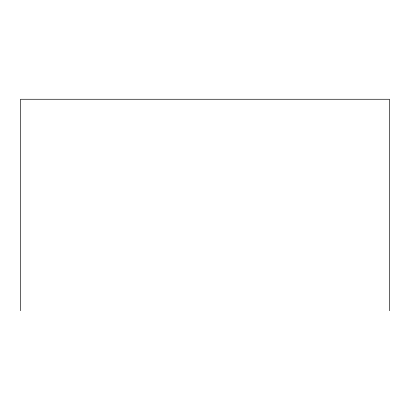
<?xml version="1.0" encoding="UTF-8"?>
<svg xmlns="http://www.w3.org/2000/svg" width="410" height="410" viewBox="0 0 410 410"><rect width="100%" height="100%" fill="white"/><g stroke="black" fill="none" stroke-linecap="round" stroke-linejoin="round"><path stroke-width="0.61" d="M389.5 310.734L389.5 99.266L20.5 99.266L20.5 310.734"/></g></svg>
